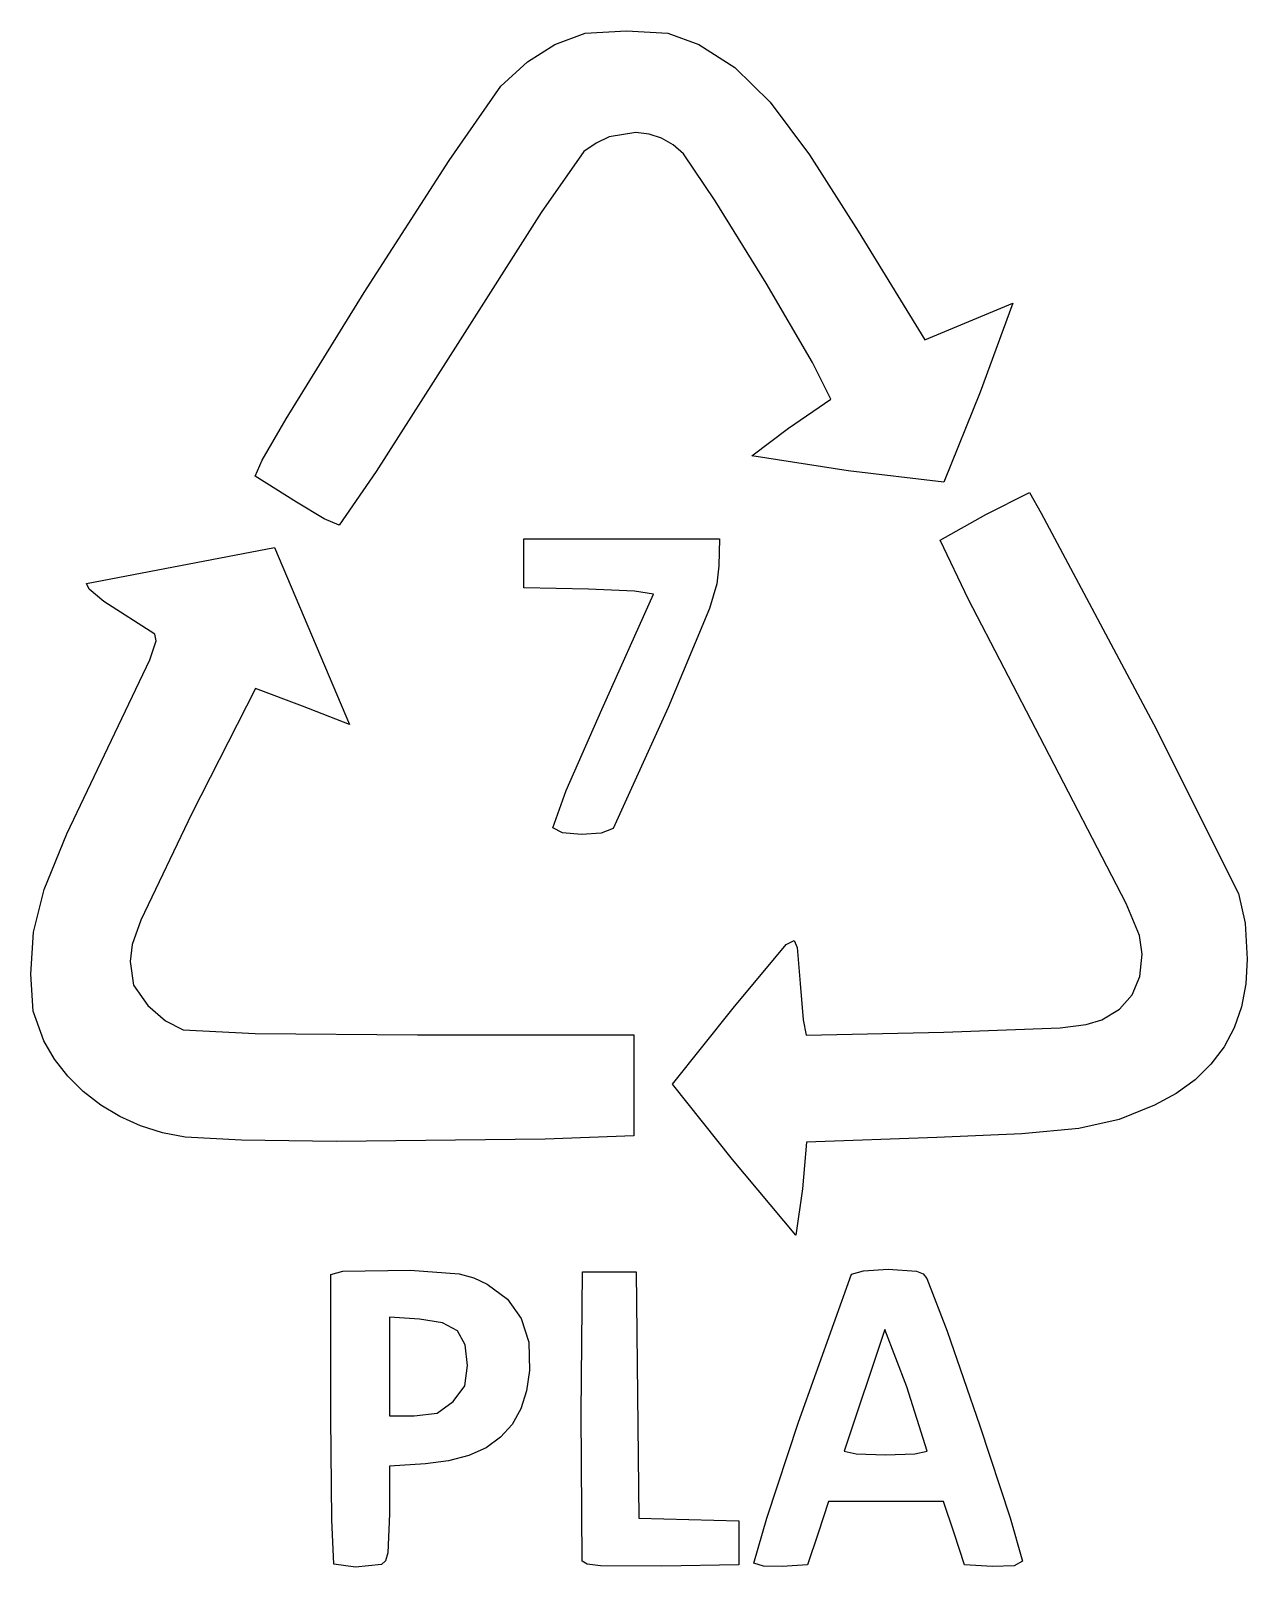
# Model space of a CAD drawing. Extents: x 0 to 70.2, y 0 to 88.8.
import ezdxf

# ---------------------------------------------------------------- set-up
doc = ezdxf.new("R2010")
doc.units = 0

msp = doc.modelspace()

# ---------------------------------------------------------------- linework, layer by layer
at = {"layer": 'Layer 1', "color": 4}
for p, q in [((32.015835, 88.616884), (34.392672, 88.753806)), ((34.392672, 88.753806), (36.777275, 88.615444)), ((28.675131, 86.949974), (30.250336, 87.966938)), ((30.250336, 87.966938), (32.015835, 88.616884)), ((36.777275, 88.615444), (38.569804, 87.949915)), ((38.569804, 87.949915), (40.650669, 86.635822)), ((27.145892, 85.543223), (28.675131, 86.949974)), ((40.650669, 86.635822), (42.684799, 84.629018)), ((24.147629, 81.262244), (27.145892, 85.543223)), ((42.684799, 84.629018), (44.961563, 81.590857)), ((33.391119, 82.615908), (32.641217, 82.268226)), ((34.936248, 82.871139), (33.391119, 82.615908)), ((35.693379, 82.779611), (34.936248, 82.871139)), ((36.414824, 82.542603), (35.693379, 82.779611)), ((37.081533, 82.160576), (36.414824, 82.542603)), ((31.931822, 81.773216), (29.476178, 78.25423)), ((32.641217, 82.268226), (31.931822, 81.773216)), ((37.67446, 81.633994), (37.081533, 82.160576)), ((19.244821, 73.642141), (24.147629, 81.262244)), ((39.514177, 78.934917), (37.67446, 81.633994)), ((44.961563, 81.590857), (47.77033, 77.182695)), ((29.476178, 78.25423), (24.649975, 70.691584)), ((42.451291, 74.169749), (39.514177, 78.934917)), ((47.77033, 77.182695), (51.609814, 70.897286)), ((45.12801, 69.597007), (42.451291, 74.169749)), ((14.743182, 66.341158), (19.244821, 73.642141)), ((54.148228, 71.961584), (56.694722, 73.025882)), ((56.694722, 73.025882), (54.801032, 67.882743)), ((51.609814, 70.897286), (54.148228, 71.961584)), ((24.649975, 70.691584), (19.949898, 63.300989)), ((46.186544, 67.475205), (45.12801, 69.597007)), ((43.744444, 65.799164), (46.186544, 67.475205)), ((54.801032, 67.882743), (52.712566, 62.670738)), ((13.363336, 63.953537), (14.743182, 66.341158)), ((41.636944, 64.205939), (43.744444, 65.799164)), ((12.948424, 63.017538), (13.363336, 63.953537)), ((47.194764, 63.329336), (41.636944, 64.205939)), ((15.342673, 61.530755), (12.948424, 63.017538)), ((19.949898, 63.300989), (17.797493, 60.19566)), ((52.712566, 62.670738), (47.194764, 63.329336)), ((16.936901, 60.565693), (15.342673, 61.530755)), ((15.342673, 61.530755), (15.342673, 61.530755)), ((55.147145, 60.819403), (57.655059, 62.078949)), ((57.655059, 62.078949), (58.336934, 60.881935)), ((17.797493, 60.19566), (16.936901, 60.565693)), ((52.49773, 59.330892), (55.147145, 60.819403)), ((58.336934, 60.881935), (64.811742, 48.715311)), ((3.21066, 56.818166), (14.070013, 58.906303)), ((14.070013, 58.906303), (18.398201, 48.686985)), ((28.466006, 57.991584), (28.466006, 59.402695)), ((28.466006, 59.402695), (34.11045, 59.402695)), ((34.11045, 59.402695), (39.754895, 59.402695)), ((39.754895, 59.402695), (39.732938, 57.850473)), ((54.132255, 55.897253), (52.49773, 59.330892)), ((28.466006, 56.580473), (28.466006, 57.991584)), ((39.732938, 57.850473), (39.616689, 56.80905)), ((3.369645, 56.491992), (3.21066, 56.818166)), ((39.616689, 56.80905), (39.192916, 55.386117)), ((4.228442, 55.787276), (3.369645, 56.491992)), ((32.20545, 56.501724), (28.466006, 56.580473)), ((34.846433, 56.384524), (32.20545, 56.501724)), ((32.968779, 49.543916), (35.944895, 56.213324)), ((35.944895, 56.213324), (34.846433, 56.384524)), ((7.158119, 53.898529), (4.228442, 55.787276)), ((39.192916, 55.386117), (36.803734, 49.666028)), ((58.260779, 47.963424), (54.132255, 55.897253)), ((6.8676, 52.42067), (7.237812, 53.505938)), ((7.237812, 53.505938), (7.158119, 53.898529)), ((4.26286, 46.934275), (6.8676, 52.42067)), ((12.966013, 50.762191), (9.306331, 43.529865)), ((15.686244, 49.737992), (12.966013, 50.762191)), ((18.398201, 48.686985), (15.686244, 49.737992)), ((30.909502, 44.870692), (32.968779, 49.543916)), ((36.803734, 49.666028), (33.61613, 42.681028)), ((63.242809, 38.344679), (58.260779, 47.963424)), ((64.811742, 48.715311), (69.721208, 38.914028)), ((2.076744, 42.357569), (4.26286, 46.934275)), ((30.137698, 42.706208), (30.909502, 44.870692)), ((9.306331, 43.529865), (6.351317, 37.375484)), ((30.137695, 42.706203), (30.137698, 42.706208)), ((30.706511, 42.424156), (30.137695, 42.706203)), ((33.61613, 42.681028), (32.934655, 42.408029)), ((0.784502, 39.156589), (2.076744, 42.357569)), ((31.801807, 42.323585), (30.706511, 42.424156)), ((32.934655, 42.408029), (31.801807, 42.323585)), ((0.165838, 36.676392), (0.784502, 39.156589)), ((64.003839, 36.484525), (63.242809, 38.344679)), ((69.721208, 38.914028), (70.100351, 37.199376)), ((6.351317, 37.375484), (5.862467, 35.969797)), ((0.000459, 34.262037), (0.165838, 36.676392)), ((64.16517, 35.413806), (64.003839, 36.484525)), ((70.100351, 37.199376), (70.229403, 35.131584)), ((5.862467, 35.969797), (5.747117, 34.993456)), ((40.553301, 32.28813), (43.620371, 35.96732)), ((43.620371, 35.96732), (44.072982, 36.207204)), ((44.072982, 36.207204), (44.237207, 35.791685)), ((44.237207, 35.791685), (44.411561, 33.720473)), ((5.747117, 34.993456), (5.924554, 33.631368)), ((64.018975, 34.12971), (64.16517, 35.413806)), ((70.229403, 35.131584), (70.142891, 33.701402)), ((0.132922, 32.112185), (0.000459, 34.262037)), ((63.580984, 33.06853), (64.018975, 34.12971)), ((5.924554, 33.631368), (6.762682, 32.456879)), ((44.411561, 33.720473), (44.590521, 31.626231)), ((62.851609, 32.230933), (63.580984, 33.06853)), ((70.142891, 33.701402), (69.890471, 32.378584)), ((0.75756, 30.4121), (0.132922, 32.112185)), ((6.762682, 32.456879), (7.782457, 31.568245)), ((37.043749, 27.912811), (40.553301, 32.28813)), ((61.831257, 31.617584), (62.851609, 32.230933)), ((69.890471, 32.378584), (69.471988, 31.162885)), ((7.782457, 31.568245), (8.808793, 31.04653)), ((44.590521, 31.626231), (44.769481, 30.731435)), ((52.70441, 30.918373), (59.422573, 31.16402)), ((59.422573, 31.16402), (60.927555, 31.346575)), ((60.927555, 31.346575), (61.831257, 31.617584)), ((69.471988, 31.162885), (68.887286, 30.054061)), ((1.376383, 29.344922), (0.75756, 30.4121)), ((8.808793, 31.04653), (12.963128, 30.837898)), ((12.963128, 30.837898), (22.327673, 30.758714)), ((22.327673, 30.758714), (34.816006, 30.757021)), ((34.816006, 30.757021), (34.816006, 27.838225)), ((44.769481, 30.731435), (52.70441, 30.918373)), ((2.140006, 28.363293), (1.376383, 29.344922)), ((68.887286, 30.054061), (68.136211, 29.051866)), ((68.136211, 29.051866), (67.218606, 28.156054)), ((3.033237, 27.477573), (2.140006, 28.363293)), ((34.816006, 27.838225), (34.816006, 24.919426)), ((40.515989, 23.552096), (37.043749, 27.912811)), ((67.218606, 28.156054), (66.134318, 27.366381)), ((4.040886, 26.698125), (3.033237, 27.477573)), ((5.14776, 26.03531), (4.040886, 26.698125)), ((64.883191, 26.682601), (62.839751, 25.863703)), ((66.134318, 27.366381), (64.883191, 26.682601)), ((6.338669, 25.499491), (5.14776, 26.03531)), ((62.839751, 25.863703), (60.50652, 25.345645)), ((7.598421, 25.101027), (6.338669, 25.499491)), ((8.911825, 24.850282), (7.598421, 25.101027)), ((34.816006, 24.919426), (29.690763, 24.733781)), ((57.21944, 25.029913), (52.314455, 24.81799)), ((60.50652, 25.345645), (57.21944, 25.029913)), ((8.911825, 24.850163), (8.911825, 24.850282)), ((12.167439, 24.674428), (8.911825, 24.850163)), ((17.635482, 24.5913), (12.167439, 24.674428)), ((29.690763, 24.733781), (17.635482, 24.5913)), ((44.790676, 24.561602), (44.54545, 21.867139)), ((52.314455, 24.81799), (44.790676, 24.561602)), ((44.166333, 19.188707), (40.515989, 23.552096)), ((40.515989, 23.552096), (40.515989, 23.552096)), ((44.54545, 21.867139), (44.166333, 19.188707)), ((17.318228, 16.917498), (18.023303, 17.09446)), ((17.318228, 8.644354), (17.318228, 16.917498)), ((18.023303, 17.09446), (21.903858, 17.165966)), ((21.903858, 17.165966), (24.741895, 16.95502)), ((24.741895, 16.95502), (25.577899, 16.72734)), ((31.777678, 8.888352), (31.852672, 17.069362)), ((31.852672, 17.069362), (33.404895, 17.069362)), ((33.404895, 17.069362), (34.957117, 17.069362)), ((34.957117, 17.069362), (35.032498, 9.953069)), ((44.32236, 8.374049), (47.375259, 16.92884)), ((47.375259, 16.92884), (48.070697, 17.127743)), ((48.070697, 17.127743), (49.498287, 17.210473)), ((49.498287, 17.210473), (51.134494, 17.110302)), ((51.134494, 17.110302), (51.511291, 16.947911)), ((51.511291, 16.947911), (51.73244, 16.677603)), ((25.577899, 16.72734), (26.349339, 16.359381)), ((26.349339, 16.359381), (27.522922, 15.486328)), ((51.73244, 16.677603), (52.898853, 13.643183)), ((27.522922, 15.486328), (28.321299, 14.367567)), ((22.440205, 14.33057), (20.704895, 14.456091)), ((20.704895, 14.456091), (20.704895, 11.599949)), ((23.776309, 14.114756), (22.440205, 14.33057)), ((28.321299, 14.367567), (28.747045, 12.997866)), ((24.63183, 13.647983), (23.776309, 14.114756)), ((25.086601, 12.853402), (24.63183, 13.647983)), ((49.315951, 13.742269), (46.951561, 6.710914)), ((50.574659, 10.425437), (49.315951, 13.742269)), ((52.898853, 13.643183), (54.799206, 8.167374)), ((25.220451, 11.654163), (25.086601, 12.853402)), ((28.747045, 12.997866), (28.802734, 11.371992)), ((20.704895, 11.599949), (20.704895, 8.743806)), ((25.057538, 10.47972), (25.220451, 11.654163)), ((28.802734, 11.371992), (28.62844, 10.186344)), ((24.395492, 9.568764), (25.057538, 10.47972)), ((28.62844, 10.186344), (28.289685, 9.147304)), ((35.032498, 9.953069), (35.10788, 2.836779)), ((51.749339, 6.69728), (50.574659, 10.425437)), ((22.137715, 8.743806), (23.458682, 8.895607)), ((23.458682, 8.895607), (24.395492, 9.568764)), ((24.395492, 9.568764), (24.395492, 9.568764)), ((28.289685, 9.147304), (27.78626, 8.254683)), ((31.84214, 0.343933), (31.777678, 8.888352)), ((17.373497, 2.74618), (17.318228, 8.644354)), ((20.704895, 8.743806), (22.137715, 8.743806)), ((27.78626, 8.254683), (27.117955, 7.508293)), ((42.498382, 2.837828), (44.32236, 8.374049)), ((54.799206, 8.167374), (56.548807, 2.863103)), ((27.117955, 7.508293), (26.284559, 6.907946)), ((25.285862, 6.453453), (24.121655, 6.144627)), ((26.284559, 6.907946), (25.285862, 6.453453)), ((46.951561, 6.710914), (47.656235, 6.552089)), ((47.656235, 6.552089), (49.35045, 6.486028)), ((49.35045, 6.486028), (51.044665, 6.548084)), ((51.044665, 6.548084), (51.749339, 6.69728)), ((51.749339, 6.69728), (51.749339, 6.69728)), ((22.791729, 5.981279), (20.704895, 5.847357)), ((20.704895, 5.847357), (20.704895, 3.092442)), ((24.121655, 6.144627), (22.791729, 5.981279)), ((46.062784, 3.804917), (45.448838, 1.970473)), ((49.375921, 3.804917), (46.062784, 3.804917)), ((52.68906, 3.804917), (49.375921, 3.804917)), ((53.300339, 1.970473), (52.68906, 3.804917)), ((17.506377, 0.183066), (17.373497, 2.74618)), ((20.704895, 3.092442), (20.618519, 0.837425)), ((35.10788, 2.836779), (37.995832, 2.756402)), ((37.995832, 2.756402), (40.883784, 2.676028)), ((40.883784, 2.676028), (40.883784, 1.406028)), ((41.750863, 0.244111), (42.498382, 2.837828)), ((56.548807, 2.863103), (57.262962, 0.343298)), ((45.448838, 1.970473), (44.834895, 0.136028)), ((53.911619, 0.136028), (53.300339, 1.970473)), ((40.883784, 1.406028), (40.883784, 0.136028)), ((18.745777, 0.000163), (17.506377, 0.183072)), ((17.506377, 0.183072), (17.506377, 0.183066)), ((20.25848, 0.166223), (18.745777, 0.000163)), ((20.482168, 0.36586), (20.25848, 0.166223)), ((20.618519, 0.837425), (20.482168, 0.36586)), ((32.12278, 0.172834), (31.84214, 0.343933)), ((31.84214, 0.343933), (31.84214, 0.343933)), ((32.892532, 0.073725), (32.12278, 0.172834)), ((36.432688, 0.058276), (32.892532, 0.073725)), ((40.883784, 0.136028), (36.432688, 0.058276)), ((42.299573, 0.073322), (41.750863, 0.244111)), ((41.750863, 0.244111), (41.750863, 0.244111)), ((43.378459, 0.051599), (42.299573, 0.073322)), ((44.834895, 0.136028), (43.378459, 0.051599)), ((55.515005, 0.051288), (53.911619, 0.136028)), ((56.777715, 0.074318), (55.515005, 0.051288)), ((57.262962, 0.343298), (56.777715, 0.074318))]:
    msp.add_line(p, q, dxfattribs=at)

doc.saveas('drawing.dxf')
